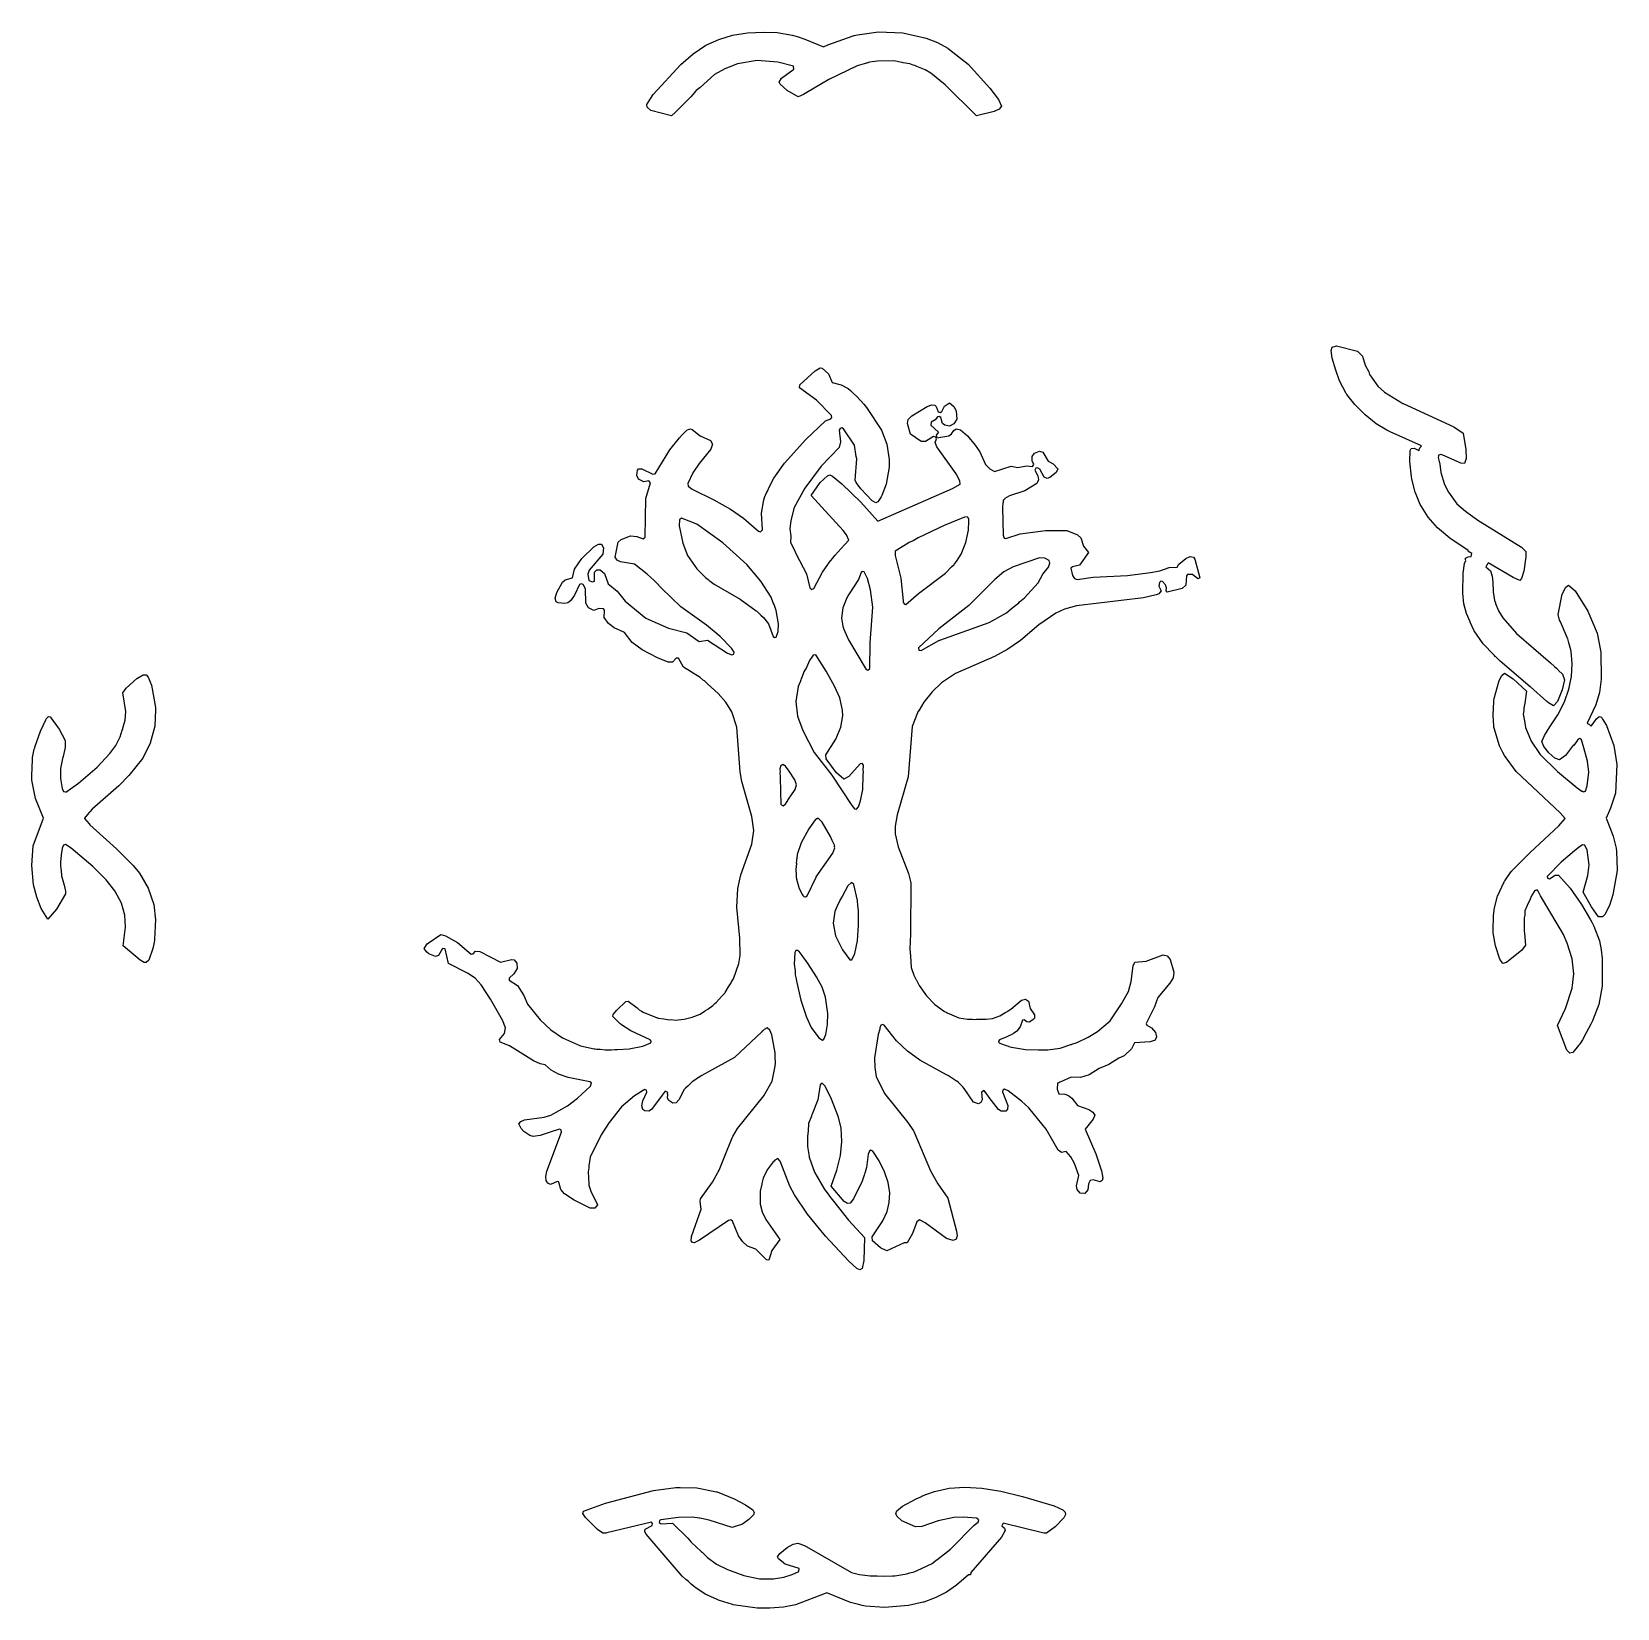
# Model space of a CAD drawing. Header units: millimetres. Extents: x 0 to 300, y 0 to 298.
import ezdxf

# ---------------------------------------------------------------- set-up
doc = ezdxf.new("R2010")
doc.units = ezdxf.units.MM
doc.layers.add('CUT', color=7, linetype='CONTINUOUS')

msp = doc.modelspace()

# ---------------------------------------------------------------- linework, layer by layer
at = {"layer": 'CUT'}
for points in [[(149.7779, 295.2616), (150.5842, 295.5966), (155.3674, 297.3242), (155.422, 297.3371), (155.4538, 297.3447), (155.5812, 297.375), (156.1945, 297.5208), (160.1732, 298.0969), (164.7806, 297.912), (169.1886, 296.8854), (171.3013, 296.0306), (173.2749, 294.9669), (173.2749, 294.9669), (173.275, 294.9669), (173.2764, 294.9661), (173.321, 294.9399), (177.0937, 291.9816), (177.0985, 291.9767), (177.1021, 291.9731), (177.1038, 291.9714), (177.1103, 291.9648), (181.2024, 287.4495), (182.8209, 285.3083), (183.4206, 284.0268), (182.9745, 283.4629), (181.9885, 283.0417), (178.6518, 282.1984), (172.7839, 288.0429), (170.086, 290.2682), (168.9703, 290.9011), (167.3813, 291.5239), (167.0118, 291.7124), (166.7104, 291.7869), (166.1127, 292.0212), (164.8504, 292.2466), (164.671, 292.2909), (164.5877, 292.2935), (163.062, 292.5658), (159.9966, 292.533), (158.4729, 292.3221), (157.9495, 292.1764), (157.8676, 292.1694), (157.4798, 292.0458), (156.1588, 291.6783), (150.8317, 289.0912), (146.6496, 286.6093), (146.0385, 286.2662), (144.9827, 285.8063), (142.9503, 286.9683), (141.5832, 288.1829), (141.3946, 288.5516), (141.8391, 289.3011), (144.1689, 291.0031), (144.1188, 291.5645), (141.1486, 292.3261), (137.2602, 292.6551), (133.5313, 292.0238), (131.153, 291.0839), (129.25, 289.9864), (126.5272, 287.5599), (125.7785, 286.9686), (124.7513, 285.8118), (121.8484, 282.8903), (121.0921, 282.2365), (117.2155, 283.2278), (116.5025, 283.834), (116.4614, 284.3672), (117.6326, 286.2575), (122.8501, 291.9257), (125.2188, 293.9345), (127.5956, 295.5224), (130.034, 296.6544), (132.6475, 297.4635), (135.4523, 297.8877), (138.4535, 298.0078), (141.0707, 297.9147), (143.8837, 297.4332), (144.8203, 297.1974), (146.2609, 296.6767)], [(261.5158, 211.0317), (261.5147, 211.0352), (261.5097, 211.0517), (261.4956, 211.098), (260.8392, 213.6751), (260.7903, 214.0363), (260.46, 216.9454), (260.5171, 218.9929), (260.572, 219.1207), (260.7559, 219.3845), (261.2841, 219.4628), (262.2041, 219.0077), (262.2047, 219.0108), (262.2514, 219.1807), (262.3144, 219.3452), (262.3933, 219.5028), (262.4872, 219.6519), (262.5952, 219.7911), (262.6379, 219.8362), (262.6853, 219.9193), (256.7819, 222.51), (256.1599, 222.8527), (254.0938, 224.0709), (252.0153, 225.7187), (250.0833, 227.68), (248.5545, 229.6028), (248.4986, 229.6975), (248.4878, 229.7159), (248.4636, 229.7568), (248.4541, 229.7731), (247.2185, 232.1524), (246.494, 234.1616), (245.8383, 236.4527), (245.6558, 237.9122), (245.8293, 238.4959), (246.6111, 238.7479), (250.5733, 237.7538), (251.5212, 236.8039), (252.0265, 235.1005), (252.706, 233.8518), (252.8903, 233.3476), (253.2338, 232.882), (253.3337, 232.6984), (254.4393, 231.1786), (255.7042, 230.0057), (257.3509, 228.9935), (258.9575, 227.9787), (259.1226, 227.9045), (259.1962, 227.8592), (268.7786, 223.4905), (270.5414, 222.3101), (271.0519, 219.2208), (271.0812, 217.5094), (270.777, 216.5336), (270.1219, 216.6296), (267.6884, 217.6825), (266.6833, 218.144), (266.6769, 218.1201), (266.3141, 218.2771), (265.8586, 218.1107), (265.8972, 217.9117), (265.8045, 217.6756), (266.0157, 216.9139), (266.0333, 216.8504), (266.0675, 216.7271), (266.1462, 216.4432), (266.1473, 216.4394), (266.3415, 214.8712), (267.0477, 212.6067), (267.7449, 211.1255), (269.3491, 208.9658), (270.9577, 207.5334), (273.3309, 205.8498), (281.5427, 200.747), (282.3439, 199.9139), (282.4016, 198.9177), (281.9774, 196.2142), (281.5764, 194.8191), (281.2618, 194.4635), (279.9913, 195.003), (275.2923, 197.8247), (275.2492, 197.7321), (275.1609, 197.5823), (275.0716, 197.4596), (275.0528, 197.4173), (274.9645, 197.2624), (274.8613, 197.117), (274.7968, 197.0429), (275.7208, 196.2807), (276.0021, 195.2647), (276.1452, 194.1395), (276.2124, 192.3084), (276.4809, 190.6868), (276.6375, 190.2662), (276.6602, 190.0881), (277.1897, 188.7343), (278.0029, 187.3827), (280.6236, 184.4394), (287.0247, 178.9114), (287.7868, 178.2051), (288.1458, 177.8725), (288.4819, 177.5609), (288.5671, 177.4819), (289.2958, 176.7428), (289.6463, 175.6892), (289.2404, 173.8), (288.3279, 171.5801), (287.5743, 170.8202), (286.6667, 171.325), (286.334, 171.6124), (283.2225, 174.3501), (283.1632, 174.3506), (277.5139, 179.2294), (276.6784, 180.0531), (276.5966, 180.1339), (276.4576, 180.2709), (276.3349, 180.3919), (274.3323, 182.4805), (272.6273, 184.959), (272.6223, 184.9696), (272.5617, 185.098), (271.8509, 186.6049), (271.8428, 186.6222), (271.1781, 188.195), (270.6847, 190.0699), (270.4745, 192.0729), (270.5122, 195.8583), (270.7719, 197.6941), (271.0239, 198.2339), (270.9991, 198.3556), (270.9809, 198.527), (270.9802, 198.5984), (270.9997, 198.6569), (271.4679, 198.9571), (272.0639, 199.0182), (272.1641, 199.5442), (271.4479, 200.0118), (271.4937, 200.0838), (271.5011, 200.0932), (268.0045, 202.4302), (265.7136, 204.4134), (263.9314, 206.4387), (262.6709, 208.4101), (262.4458, 208.8353), (261.516, 211.0309)], [(88.7942, 122.408), (90.8812, 122.8929), (91.4291, 122.806), (91.8892, 122.1614), (91.9469, 121.17), (91.3307, 120.1557), (90.4874, 119.3307), (90.4467, 118.9597), (92.0256, 117.9604), (93.2515, 116.0647), (93.9294, 114.4462), (96.3358, 111.4782), (98.3174, 109.5887), (100.5534, 108.0711), (103.9272, 106.5613), (106.5097, 106.0207), (106.6891, 106.011), (107.0147, 105.9342), (107.6384, 105.9433), (108.5591, 105.8424), (109.5413, 105.8564), (109.8041, 105.8421), (110.3895, 105.8685), (110.794, 105.8742), (110.9333, 105.8929), (113.1043, 105.9906), (115.7093, 106.4904), (117.1782, 107.1405), (117.2531, 107.4348), (117.0687, 107.7197), (113.4137, 109.4305), (111.8768, 110.4324), (111.6073, 110.6222), (111.5908, 110.6337), (111.4271, 110.749), (111.4074, 110.7628), (110.3862, 111.7243), (110.152, 111.9747), (110.1365, 111.9913), (110.1243, 112.0044), (110.0404, 112.0941), (110.1149, 112.4905), (110.7647, 113.3013), (112.4818, 114.9705), (112.9405, 115.0054), (114.6348, 113.7527), (115.0229, 113.4001), (115.4663, 113.138), (115.7572, 112.9229), (117.1428, 112.3863), (118.2731, 111.9347), (118.3359, 111.9242), (118.6047, 111.8201), (119.6798, 111.6982), (120.7446, 111.5192), (121.129, 111.534), (121.7987, 111.4581), (123.4826, 111.6401), (125.031, 111.992), (126.5086, 112.583), (127.3388, 113.1389), (127.5464, 113.2385), (127.9307, 113.5353), (128.9222, 114.1993), (129.2867, 114.5826), (129.5055, 114.7515), (130.6762, 116.0436), (131.0978, 116.4869), (131.1415, 116.5571), (131.2292, 116.6539), (131.8857, 117.7328), (132.3492, 118.4485), (132.4506, 118.6611), (132.4507, 118.6613), (132.789, 119.205), (133.8434, 122.1039), (134.057, 123.6177), (134.0252, 126.9072), (133.4524, 132.7926), (133.6042, 136.3154), (134.2196, 138.8427), (136.2582, 144.6854), (136.6199, 147.2251), (136.2909, 149.9091), (134.3898, 156.522), (134.0865, 158.3196), (133.4277, 166.7588), (132.4888, 169.6538), (131.342, 171.4662), (129.9415, 173.1325), (127.8823, 174.9409), (127.3053, 175.4934), (127.1484, 175.5855), (126.5158, 176.1411), (123.3586, 178.1168), (122.4107, 179.7592), (121.9749, 179.7764), (121.2968, 179.0442), (120.4684, 179.0447), (118.4617, 179.8353), (115.5504, 181.3507), (113.655, 182.7181), (112.2087, 184.6615), (110.28, 185.4971), (109.2044, 186.3539), (108.4026, 187.4437), (108.423, 188.8436), (108.2781, 189.1151), (107.3917, 189.1506), (106.4286, 188.7846), (105.4036, 189.2809), (104.9056, 190.1734), (104.8425, 192.8623), (104.3983, 193.7207), (104.0381, 193.8255), (103.7591, 193.6786), (102.8223, 191.6652), (102.0246, 190.5892), (101.5606, 190.2582), (100.9949, 190.112), (99.7007, 190.2143), (99.3154, 190.4546), (99.1324, 191.1138), (99.4794, 192.1931), (100.5496, 194.1618), (101.0214, 194.6063), (102.4268, 194.9665), (102.7994, 196.5996), (104.1991, 198.6259), (106.4228, 200.7882), (107.3044, 201.3081), (107.9093, 201.3157), (108.2876, 200.6545), (108.1591, 199.4177), (105.5436, 196.4333), (105.2987, 195.6404), (105.4762, 194.4829), (106.2069, 194.2015), (106.5659, 194.3153), (106.575, 196.0295), (107.0143, 196.5013), (107.6545, 196.4983), (108.4473, 195.765), (109.1234, 193.8381), (110.8453, 192.4482), (112.3253, 190.5517), (116.2529, 187.3677), (120.537, 185.4854), (124.0222, 184.5553), (126.2945, 182.9345), (127.888, 183.1652), (131.6629, 180.7531), (132.4846, 180.4095), (132.8703, 180.5446), (132.9382, 180.9477), (132.4531, 181.6962), (130.2721, 183.9109), (127.6915, 186.0431), (122.8639, 189.5074), (119.2397, 193.011), (118.2248, 194.0838), (117.9974, 194.2713), (117.7671, 194.5131), (117.1769, 195.0051), (116.4972, 195.6623), (114.1078, 197.5387), (111.4755, 197.9528), (110.8592, 198.3139), (110.485, 198.8605), (111.0639, 201.711), (111.6082, 202.2234), (113.3754, 202.8911), (114.5539, 202.7931), (115.7449, 202.3285), (116.1609, 202.6231), (116.2457, 209.918), (117.133, 212.9105), (116.8382, 213.2536), (115.885, 213.0933), (114.8989, 213.6231), (114.5559, 214.3144), (114.6697, 215.2684), (114.9031, 215.523), (115.5069, 215.5651), (117.5691, 214.5496), (117.9878, 214.6124), (120.7632, 219.113), (122.5838, 221.4178), (123.1407, 221.9901), (124.0112, 222.8454), (124.5877, 223.1283), (124.9986, 222.9924), (126.5321, 221.7476), (128.454, 220.8997), (128.8134, 220.1862), (128.5095, 219.2843), (126.3073, 216.5664), (125.1228, 214.7739), (124.1809, 212.791), (124.2438, 212.2892), (124.9889, 211.6816), (129.1111, 209.6931), (132.2213, 207.9246), (134.6825, 206.222), (137.5328, 203.7777), (137.9197, 203.6607), (138.2708, 204.0308), (138.0709, 207.1602), (138.5273, 209.718), (138.8125, 210.5344), (138.8171, 210.544), (138.9839, 210.897), (139.1327, 211.212), (139.6499, 212.3064), (140.4449, 213.8133), (142.424, 216.6302), (146.4592, 221.1138), (150.1555, 224.5989), (151.1839, 224.9864), (151.3727, 225.2342), (151.2798, 225.6063), (148.4838, 228.4853), (145.2651, 230.8598), (145.3433, 231.4086), (148.2262, 234.0798), (149.1617, 234.6004), (149.5569, 234.5443), (150.7506, 233.4672), (151.4001, 231.8787), (153.1093, 231.4275), (154.4221, 230.7051), (154.8912, 230.3112), (155.1203, 230.1019), (155.4519, 229.799), (156.0753, 229.2295), (157.4313, 227.7295), (157.9193, 227.1156), (160.7187, 222.8626), (161.7341, 220.1974), (162.1966, 217.3249), (162.2, 215.8769), (161.6158, 212.6595), (160.7816, 210.505), (160.6696, 210.2292), (160.0608, 209.3215), (159.6936, 209.1327), (158.9876, 209.5303), (156.8692, 211.7703), (155.9697, 212.9525), (155.8024, 213.4313), (156.0915, 217.4297), (155.991, 217.847), (155.6366, 220.0008), (153.5392, 223.071), (153.2549, 223.2627), (152.927, 223.1763), (152.782, 222.8698), (152.9919, 220.6716), (152.7447, 219.5779), (149.3727, 216.0188), (146.2925, 211.8919), (144.2594, 208.221), (143.6, 205.7924), (143.4264, 204.1859), (143.6496, 202.8058), (143.5874, 201.6613), (144.3469, 200.1564), (144.6181, 199.4315), (146.5784, 195.7209), (147.2313, 193.0427), (147.5078, 192.7738), (147.96, 192.9542), (149.5994, 196.0184), (150.5863, 197.4977), (150.6872, 197.6322), (152.0265, 199.2205), (153.7012, 201.1202), (153.8259, 201.2538), (153.8398, 201.2775), (154.563, 202.0978), (154.1174, 203.1062), (153.4987, 203.9086), (147.4389, 210.4892), (149.159, 212.9426), (150.5316, 214.2264), (151.0143, 214.3908), (151.5068, 214.162), (153.2786, 212.711), (156.8229, 209.2281), (160.0474, 205.6582), (174.1373, 211.8015), (175.5971, 212.6212), (175.5553, 213.2598), (174.8349, 214.6132), (171.1734, 219.7028), (170.8544, 220.4969), (171.1028, 221.2228), (171.0132, 221.5506), (170.5892, 221.6749), (169.0617, 220.735), (168.2226, 220.6858), (166.2393, 222.0868), (165.6625, 224.0875), (165.8048, 224.8361), (166.4454, 225.5507), (169.386, 227.3402), (170.2385, 227.6132), (170.8146, 227.5393), (171.087, 227.3032), (171.4422, 226.341), (171.8235, 226.1881), (172.1065, 226.3793), (172.6119, 227.4033), (173.609, 228.0328), (174.41, 227.288), (174.8618, 226.5125), (174.9581, 224.9167), (174.4105, 224.0338), (173.5664, 223.6204), (172.6927, 223.7803), (172.2434, 224.1373), (171.9396, 225.2097), (171.6463, 225.45), (171.3445, 225.3895), (170.8454, 224.786), (170.1205, 224.3495), (170.0796, 223.7765), (171.48, 222.5002), (171.0361, 221.88), (171.2095, 221.4263), (173.4447, 221.8083), (173.9786, 222.1298), (174.3656, 222.7884), (174.849, 223.0988), (175.6724, 222.9072), (176.9623, 221.7803), (178.4495, 220.0043), (179.3273, 218.766), (180.3876, 216.3636), (181.1638, 215.5606), (182.0949, 215.0181), (185.2126, 216.0782), (186.4555, 215.7806), (188.1091, 216.0824), (189.2446, 215.9557), (189.4848, 216.3371), (189.2081, 217.047), (189.2035, 217.8729), (189.62, 218.4797), (190.5872, 218.8889), (191.1829, 218.6684), (192.1962, 217.0212), (193.1336, 216.5005), (194.0021, 215.5196), (193.7224, 214.8504), (192.5476, 213.9163), (191.9854, 213.7182), (191.4757, 213.9965), (190.6486, 215.4855), (190.2132, 215.7364), (189.9047, 215.6912), (189.7165, 215.28), (190.2236, 214.2363), (190.362, 213.4506), (190.0828, 212.7492), (187.8306, 211.4168), (184.905, 210.4259), (184.0428, 209.9214), (183.9281, 209.6675), (183.7263, 209.5799), (183.7212, 209.2092), (183.671, 209.0981), (183.5719, 208.2261), (183.6908, 203.0152), (183.9163, 202.4469), (184.2171, 202.397), (186.9476, 203.2815), (191.7139, 203.9174), (195.7095, 203.8834), (197.7343, 203.1071), (198.3391, 202.5328), (198.8967, 200.9644), (199.8117, 199.7164), (198.1026, 197.3458), (196.7864, 197.0092), (196.4938, 196.7669), (196.7847, 195.4107), (197.2026, 194.8086), (197.6577, 194.6223), (200.6943, 195.1021), (207.1695, 195.3752), (211.5376, 195.9441), (213.29, 196.3086), (215.057, 196.9432), (216.5372, 196.9549), (216.8565, 197.5677), (218.1721, 198.5846), (218.98, 198.959), (219.624, 198.8483), (219.9014, 198.498), (220.8346, 194.9836), (220.4259, 194.7693), (219.4531, 195.5612), (218.5285, 195.6134), (218.337, 195.33), (218.185, 193.5811), (217.4828, 192.9341), (214.655, 192.2655), (214.4767, 192.4922), (214.5612, 193.0839), (214.3464, 193.6389), (213.8123, 194.272), (213.4813, 194.3468), (213.1946, 194.1063), (213.0679, 193.4101), (213.562, 192.5141), (213.0625, 191.9632), (212.5668, 191.7479), (210.1838, 191.1999), (197.5616, 189.6645), (195.3088, 189.0736), (193.6232, 188.2916), (190.4718, 186.0598), (187.0051, 183.1435), (184.6069, 181.5054), (182.0555, 180.1091), (174.7136, 176.8744), (172.0957, 175.1385), (170.3168, 173.421), (168.7335, 171.4761), (167.83, 169.9599), (167.6228, 169.6643), (167.5652, 169.5155), (167.5446, 169.4809), (166.5408, 166.9043), (165.7909, 157.4008), (163.7311, 150.1776), (163.349, 148.0673), (163.3182, 146.6366), (163.8757, 144.165), (165.8114, 139.14), (166.2718, 137.3598), (166.1867, 127.6536), (166.0646, 124.9263), (166.1888, 123.4833), (166.3395, 121.3952), (166.8238, 119.9462), (167.2884, 119.0584), (167.2985, 119.0299), (167.3406, 118.9585), (167.8535, 117.9783), (169.2264, 116.0132), (170.8078, 114.4027), (172.6422, 113.0795), (172.9457, 112.9418), (173.1161, 112.8028), (174.9249, 112.0439), (175.3176, 111.8657), (176.9637, 111.6375), (177.9514, 111.6381), (178.3071, 111.5852), (178.6776, 111.6133), (178.7535, 111.6082), (179.1585, 111.6387), (180.5268, 111.6395), (181.6832, 111.762), (183.0692, 112.2602), (184.2401, 112.9529), (184.505, 113.0738), (184.668, 113.206), (185.1516, 113.4921), (187.1999, 115.1991), (187.9471, 115.4008), (188.4653, 114.9962), (188.7828, 113.6081), (189.6483, 112.4192), (189.6102, 111.8142), (189.399, 111.5764), (188.6902, 111.0556), (188.1664, 111.1436), (187.6834, 111.4894), (187.348, 111.4467), (186.9017, 110.1528), (186.2795, 109.3309), (185.667, 108.8987), (185.1923, 108.6635), (184.803, 108.4705), (184.504, 108.3224), (184.3931, 108.2674), (183.0166, 107.7119), (182.8362, 107.4229), (182.9171, 107.129), (184.2799, 106.6605), (184.6973, 106.502), (184.7897, 106.4853), (185.2602, 106.3235), (187.9478, 105.9005), (190.3625, 105.8487), (191.0875, 105.8121), (191.2958, 105.8287), (192.1125, 105.8111), (194.4565, 106.1347), (196.4974, 106.8129), (196.5832, 106.8338), (196.6614, 106.8674), (197.6819, 107.2066), (199.7469, 108.222), (201.4947, 109.3157), (203.8851, 111.3102), (206.0491, 114.4877), (207.3738, 116.8706), (207.8688, 118.7561), (208.2626, 121.6845), (208.5525, 122.3706), (210.7323, 122.5945), (213.9116, 123.7406), (214.6632, 123.5811), (215.2278, 122.8959), (215.8969, 120.5229), (215.7981, 119.4391), (215.1862, 118.4054), (212.9258, 115.6877), (212.2953, 113.9707), (210.7227, 110.7993), (210.8245, 110.4601), (211.7125, 109.9612), (212.4364, 109.1041), (212.671, 108.2777), (212.3851, 107.6664), (211.4391, 107.3411), (208.5265, 107.1366), (207.9343, 106.0205), (206.5593, 104.6763), (205.551, 104.2674), (203.6856, 103.0675), (201.8131, 102.3238), (199.9471, 101.092), (198.3159, 100.6147), (196.549, 100.6462), (194.5856, 99.7844), (194.3869, 99.7506), (194.2174, 99.6229), (193.967, 99.5129), (193.9003, 98.3971), (194.1944, 97.5391), (195.3805, 97.4758), (196.0268, 97.2225), (196.6906, 96.6687), (197.738, 95.2827), (199.8589, 94.5813), (200.6205, 94.0693), (200.9838, 93.5074), (200.6832, 92.7394), (199.2162, 90.8672), (201.2203, 86.1921), (202.2479, 82.9885), (202.4954, 81.5882), (202.4057, 81.1515), (202.0214, 80.872), (200.6998, 81.283), (200.1254, 81.153), (199.8195, 80.5385), (199.6683, 79.3861), (199.1278, 78.692), (198.2192, 78.7691), (197.6498, 79.4205), (197.5733, 80.1355), (198.02, 82.0942), (197.2024, 84.3288), (196.4644, 85.6021), (195.5721, 86.6244), (194.7037, 86.4551), (194.0638, 86.8846), (191.8268, 90.8204), (188.5447, 94.8772), (187.1736, 96.16), (184.6411, 98.0679), (183.9511, 98.3922), (183.6489, 98.2219), (183.5828, 97.9185), (184.5681, 95.2895), (184.4965, 94.6006), (184.2042, 94.2623), (183.3227, 94.2123), (182.8043, 94.5509), (181.0599, 96.8502), (180.3798, 97.8326), (180.3179, 97.8283), (180.0993, 98.1164), (179.6055, 97.8339), (179.7364, 96.3954), (179.4988, 95.8793), (179.0242, 95.5995), (178.13, 95.9217), (176.3783, 98.5253), (176.0202, 98.8862), (176.0183, 98.8893), (176.0049, 98.9017), (175.209, 99.7041), (174.9374, 99.8855), (174.8819, 99.9367), (173.9428, 100.5502), (173.3932, 100.9175), (173.3154, 100.9601), (173.2439, 101.0068), (173.0044, 101.1304), (168.0062, 103.8666), (165.6315, 105.6), (163.586, 107.5206), (161.2504, 110.5003), (160.902, 110.6382), (160.5745, 110.3936), (160.4965, 110.1112), (160.4458, 110.0428), (160.3984, 109.7559), (160.115, 108.7296), (159.4262, 104.3433), (159.454, 102.5072), (159.762, 100.818), (161.3064, 97.5711), (165.714, 92.1172), (166.7894, 90.5201), (166.8487, 90.4016), (166.8625, 90.3739), (166.8797, 90.3396), (166.9189, 90.2612), (169.998, 82.9568), (171.3923, 80.4929), (173.2571, 77.8252), (174.899, 71.6094), (174.9986, 70.6981), (174.8284, 70.0492), (174.266, 69.7915), (173.0325, 70.2176), (168.9807, 73.1507), (167.8845, 73.7227), (167.4414, 73.34), (166.6104, 71.1683), (165.6041, 69.3862), (165.0213, 69.3487), (161.7705, 67.8578), (160.5225, 68.416), (159.0509, 69.7342), (158.9872, 70.5339), (161.0097, 73.5564), (161.8181, 75.2811), (162.2196, 77.0089), (162.3076, 78.7937), (161.9752, 80.7885), (161.3289, 82.7824), (160.2962, 84.8503), (159.0976, 86.6993), (158.7486, 86.8489), (158.4514, 86.6747), (158.2452, 86.1518), (157.9187, 83.5945), (157.5654, 82.4934), (157.5342, 82.396), (157.4545, 82.1476), (157.0908, 81.0135), (155.4805, 77.6757), (154.8164, 76.8427), (154.3374, 76.7956), (153.7198, 77.1796), (151.2717, 80.0849), (152.3023, 83.1243), (152.9882, 85.8768), (153.2533, 88.4964), (153.1373, 91.0213), (152.6279, 93.1311), (151.164, 96.8349), (150.075, 99.0417), (149.5372, 99.5286), (149.1661, 99.2366), (148.7498, 96.3938), (147.6637, 93.6749), (147.5488, 93.4178), (147.5223, 93.3207), (146.9477, 91.8824), (146.8802, 90.4718), (146.7453, 89.4921), (146.7589, 88.64), (146.7472, 88.5448), (146.7637, 88.3434), (146.7756, 87.594), (147.0402, 86.0311), (147.0776, 85.5744), (148.0731, 82.7066), (149.901, 79.5845), (150.8205, 78.4064), (150.9519, 78.2036), (151.7079, 77.2693), (154.5088, 73.6807), (157.528, 70.3738), (157.4004, 66.0177), (157.0843, 64.5321), (156.6406, 64.2958), (156.0994, 64.5253), (154.5841, 65.9), (150.1643, 70.6533), (146.7533, 74.8189), (144.2972, 78.4256), (143.4127, 80.0701), (141.6116, 84.7904), (141.1847, 85.3016), (140.9886, 85.1651), (140.9786, 85.1706), (140.6217, 84.98), (140.5087, 84.8308), (140.2768, 84.6693), (139.1872, 83.1871), (138.4228, 81.6212), (138.1618, 80.565), (138.1344, 80.4813), (138.1307, 80.4395), (137.8078, 79.1328), (137.8662, 76.673), (138.2286, 75.219), (138.9064, 73.8144), (141.5202, 70.0024), (140.0676, 67.9507), (139.5037, 66.1163), (139.056, 66.1861), (137.0111, 68.1696), (135.4454, 68.7545), (134.5516, 69.5413), (133.745, 70.6973), (132.5972, 73.4973), (132.3049, 73.7315), (131.8447, 73.5907), (126.3605, 69.8541), (125.3971, 69.3756), (125.0507, 69.455), (124.8238, 69.7825), (124.8598, 70.5861), (126.7309, 75.7253), (126.5096, 77.174), (126.597, 77.7177), (128.8276, 80.8232), (129.8789, 82.6832), (129.9216, 82.7874), (130.1118, 83.1172), (131.2051, 85.9242), (132.556, 89.2255), (132.6645, 89.4366), (133.5705, 91.0005), (138.5564, 97.1388), (140.0829, 99.8945), (140.6953, 102.7546), (140.6925, 102.9916), (140.7222, 103.1309), (140.6953, 104.6637), (140.6713, 104.8057), (140.666, 105.2592), (140.0192, 108.675), (139.6704, 109.5452), (139.149, 110.0056), (138.5715, 109.6499), (138.272, 109.3654), (138.2392, 109.3422), (138.1678, 109.2672), (138.1552, 109.2581), (138.1336, 109.2338), (133.0009, 104.3567), (126.8466, 101.0078), (126.1331, 100.5178), (126.0408, 100.47), (125.76, 100.2616), (125.1192, 99.8215), (124.9676, 99.7266), (124.9285, 99.6905), (124.8281, 99.6216), (124.217, 99.0338), (123.7644, 98.6161), (123.7343, 98.5696), (123.4696, 98.315), (123.143, 97.6556), (123.1025, 97.5929), (123.094, 97.5566), (122.513, 96.3833), (121.9908, 95.8322), (121.3256, 95.7275), (120.5737, 96.2276), (120.3424, 96.7152), (120.3801, 97.3811), (120.3589, 97.4383), (120.3923, 97.751), (119.9122, 97.9941), (119.7241, 97.7451), (119.6908, 97.7441), (119.3386, 97.2347), (117.3017, 94.5382), (116.7973, 94.2123), (116.0505, 94.2861), (115.7017, 94.5606), (115.4924, 95.2806), (115.6939, 96.2113), (116.4658, 97.8516), (116.3664, 98.1858), (116.0431, 98.3165), (115.7783, 98.156), (115.7049, 98.1647), (115.2699, 97.8479), (114.1079, 97.1437), (111.6829, 95.0452), (109.3085, 92.0735), (107.8087, 89.7952), (105.767, 85.5598), (105.4789, 83.9249), (105.4828, 83.5176), (105.3568, 82.8145), (105.4782, 80.5181), (105.5124, 80.4415), (105.5137, 80.2995), (105.8442, 79.1445), (107.1396, 76.5828), (106.6547, 75.9085), (105.7758, 75.9371), (102.7453, 77.4224), (100.8779, 78.6463), (100.2409, 79.4473), (99.9021, 80.6047), (99.8326, 80.8814), (99.8214, 80.8805), (99.8111, 80.9155), (99.4996, 80.9608), (98.2339, 80.4172), (97.7651, 80.6694), (97.4231, 81.1628), (97.3513, 81.8916), (97.5769, 82.9175), (100.3498, 90.2564), (100.3411, 90.3135), (100.3606, 90.3423), (100.3049, 90.5483), (100.2877, 90.6602), (100.2733, 90.6655), (100.2602, 90.7139), (99.9331, 90.8362), (98.1788, 90.2516), (96.3035, 89.6545), (94.9766, 89.4424), (94.3349, 89.6588), (93.2385, 90.4207), (92.6952, 90.9749), (92.3084, 91.8205), (92.6567, 92.2676), (93.3711, 92.5815), (97.051, 93.0966), (98.3263, 93.4655), (101.45, 95.2543), (103.3404, 96.6728), (105.8115, 98.9613), (105.9822, 99.566), (105.7147, 99.7694), (101.5952, 100.5841), (99.7598, 101.2377), (98.4159, 102.0015), (97.2234, 102.9739), (96.3175, 103.1576), (95.0642, 103.7668), (90.522, 106.551), (88.7586, 107.2757), (88.6446, 107.7653), (89.556, 108.9258), (89.791, 109.9635), (89.2034, 111.4223), (86.9563, 115.4009), (85.1425, 118.0761), (84.0617, 119.3335), (82.6204, 120.3283), (78.9971, 122.1081), (78.4001, 124.8808), (77.8438, 124.9406), (77.1189, 123.6638), (76.537, 123.4606), (75.3154, 123.9656), (75.2839, 123.9834), (74.8537, 124.3052), (74.4087, 124.9855), (74.9587, 125.8509), (77.5318, 127.6028), (78.4402, 127.3388), (80.7068, 126.0697), (83.3072, 123.8921), (83.6396, 123.9413), (84.1308, 124.4269), (84.9096, 124.3696)], [(129.1573, 193.7478), (134.0925, 190.9299), (137.109, 188.7259), (137.1866, 188.6549), (137.3374, 188.5167), (137.9838, 187.9242), (138.4723, 187.4765), (139.3845, 186.2924), (140.2755, 183.8634), (140.5655, 183.6809), (140.861, 183.7628), (141.2112, 184.8084), (141.2997, 186.288), (140.8889, 188.78), (140.5793, 189.5761), (140.5082, 189.8942), (140.3244, 190.2316), (139.8966, 191.3315), (137.9537, 194.3457), (135.3136, 197.4637), (130.7704, 201.5889), (125.9105, 205.0729), (122.9589, 206.2357), (122.6761, 206.004), (122.6246, 205.984), (122.6228, 205.9603), (122.589, 205.9326), (122.5351, 204.7937), (123.2161, 201.4839), (124.1486, 199.1991), (125.8844, 196.6699), (126.2202, 196.3336), (126.2239, 196.3281), (126.2516, 196.3021), (127.4981, 195.0535), (128.0113, 194.6496), (128.2244, 194.4495), (128.3824, 194.3576)], [(174.5043, 197.6085), (174.9219, 198.05), (175.8043, 199.438), (176.6613, 201.6332), (177.1661, 203.9578), (177.1748, 204.7306), (177.2211, 204.9467), (177.1987, 206.0722), (177.19, 206.0796), (177.192, 206.2586), (176.8927, 206.5016), (176.3855, 206.4203), (172.5696, 204.8583), (167.659, 202.5081), (166.7216, 201.9623), (165.9828, 201.6099), (163.6317, 200.1631), (163.3119, 199.9769), (163.3116, 199.9661), (163.2936, 199.955), (163.3011, 199.5628), (163.2911, 199.1818), (164.3729, 194.9042), (164.8348, 190.601), (164.8584, 190.3272), (164.8647, 190.3233), (164.8707, 190.267), (165.0565, 189.9864), (165.3534, 189.9355), (167.7434, 191.9832), (172.816, 195.8235), (173.9823, 197.0566), (174.4433, 197.5035)], [(191.5505, 198.6584), (190.5487, 198.7635), (185.6021, 197.0182), (183.8497, 196.081), (182.1396, 194.6629), (177.2109, 189.7359), (171.5341, 185.3271), (167.723, 181.7594), (167.7906, 181.32), (168.2218, 181.2118), (171.5697, 183.1271), (171.5993, 183.1425), (171.6369, 183.1619), (171.6795, 183.184), (171.7352, 183.2128), (181.0867, 186.5386), (184.3631, 188.3525), (185.3131, 189.1574), (186.6606, 190.2567), (186.8185, 190.4331), (187.7276, 191.2034), (190.3122, 194.0211), (191.1983, 195.6299), (192.2383, 196.9862), (192.5116, 197.7285), (192.418, 198.2088)], [(158.1585, 177.4956), (158.5498, 177.8697), (158.6279, 182.6958), (159.0801, 189.4278), (158.689, 192.6841), (158.0712, 194.8605), (157.4834, 196.0862), (157.1549, 196.1601), (156.9054, 195.9911), (156.3972, 194.6439), (154.6686, 191.9194), (154.4038, 191.5613), (154.3355, 191.3943), (154.2016, 191.1834), (153.4628, 189.3126), (153.1761, 187.3484), (153.4175, 185.8302), (153.5723, 185.4728), (153.5787, 185.4166), (153.8436, 184.8463), (154.5306, 183.2596), (157.8194, 177.6674)], [(279.7591, 139.6389), (283.182, 143.1213), (288.6195, 148.106), (289.77, 149.4876), (288.8457, 150.6096), (280.5605, 158.4124), (278.3737, 161.3797), (278.3735, 161.38), (278.3699, 161.3864), (278.3656, 161.3939), (278.0178, 162.0058), (277.3899, 163.2185), (276.3685, 166.5743), (276.3436, 166.7665), (276.3405, 166.7907), (276.3369, 166.8185), (276.3199, 166.9496), (276.2103, 169.03), (276.3189, 171.6132), (276.3203, 171.6273), (276.3429, 171.7963), (276.4076, 172.1993), (277.3119, 175.571), (277.8159, 176.5407), (278.367, 176.9556), (279.9906, 175.892), (282.4771, 173.5587), (282.1766, 171.3236), (281.982, 170.3477), (281.9882, 169.9218), (281.8919, 169.2056), (282.0962, 167.9378), (282.0963, 167.9341), (282.0975, 167.9298), (282.2984, 166.6837), (283.3564, 164.0875), (285.0826, 161.6246), (288.3649, 158.4038), (291.667, 155.6314), (292.0517, 155.2918), (292.9155, 154.6611), (293.0561, 154.6503), (293.1679, 154.579), (293.384, 154.6252), (293.421, 154.6223), (293.4263, 154.6342), (293.6124, 154.6739), (293.9634, 155.6582), (294.2826, 158.2315), (293.9863, 160.3453), (293.2978, 162.8413), (293.2957, 162.8406), (293.2921, 162.8398), (292.8853, 164.3914), (292.5628, 164.5905), (292.2436, 164.4631), (291.4325, 163.3111), (291.3398, 163.3962), (289.872, 161.4266), (288.7561, 160.5911), (287.8438, 160.8898), (286.7153, 161.9172), (285.7834, 163.0943), (285.3819, 164.045), (285.8732, 165.1757), (286.8786, 166.8019), (288.4153, 169.1064), (289.643, 171.5263), (290.5101, 173.9096), (291.0198, 176.3188), (291.1442, 178.7313), (290.906, 181.0824), (290.861, 181.2511), (290.8461, 181.3813), (290.4712, 182.7111), (290.2707, 183.462), (290.2392, 183.5338), (290.1914, 183.7031), (288.887, 186.6385), (288.7479, 186.9804), (288.4899, 188.0327), (289.2043, 191.9005), (289.9008, 193.2173), (290.4287, 193.5605), (291.6965, 192.4968), (294.0963, 188.6643), (295.8277, 184.5281), (296.5268, 180.9434), (296.6199, 175.8418), (296.3081, 173.3286), (295.6017, 170.9741), (293.9412, 167.4956), (294.0131, 167.4663), (294.1692, 167.384), (294.3164, 167.2867), (294.4534, 167.1756), (294.5789, 167.0515), (294.6845, 166.9363), (295.6857, 168.3636), (296.2218, 168.8013), (296.6463, 168.6256), (296.844, 168.2998), (297.5992, 167.0479), (298.316, 165.1627), (299.0072, 163.2723), (299.5177, 159.7111), (299.3055, 154.3234), (298.3401, 151.4851), (297.5581, 149.5564), (298.2401, 147.8289), (298.8389, 146.1776), (299.4259, 143.8959), (299.4756, 143.3434), (299.6349, 139.7764), (299.6307, 139.7039), (298.8175, 135.1275), (298.1336, 133.0966), (297.2559, 131.3699), (296.8541, 130.9361), (296.1006, 130.9493), (294.7467, 132.8505), (293.1798, 135.5932), (294.0778, 138.7512), (294.3446, 140.7744), (293.9651, 143.5506), (293.5279, 144.4526), (293.5, 144.4509), (293.0479, 144.5116), (292.4685, 144.0769), (291.5532, 143.427), (289.0268, 141.2608), (286.3856, 138.5889), (286.4787, 138.2622), (286.8277, 138.1261), (287.9152, 138.7952), (288.5679, 138.8386), (290.7463, 136.3397), (292.876, 133.267), (294.5991, 130.3639), (294.8288, 129.927), (294.8931, 129.8047), (295.1642, 129.2891), (295.2169, 129.1889), (296.2742, 126.3795), (296.5845, 124.7204), (296.7525, 123.0943), (296.7545, 123.0597), (296.7563, 123.0305), (296.7608, 122.9543), (296.7708, 122.7837), (296.7707, 117.8779), (296.1318, 114.3631), (294.9571, 111.2805), (294.8973, 111.1675), (294.6221, 110.6474), (293.7827, 109.0613), (293.0721, 107.7185), (292.6312, 107.0005), (292.5921, 106.9506), (292.5665, 106.918), (292.5009, 106.8342), (292.3329, 106.6198), (291.2249, 105.3451), (290.6501, 105.1828), (290.1229, 105.781), (288.3393, 110.415), (289.8716, 113.6065), (291.0878, 117.4938), (291.4151, 120.1486), (291.1142, 122.9912), (290.1996, 125.9988), (289.5006, 127.6105), (288.8716, 128.6679), (288.8705, 128.7023), (288.4828, 129.3214), (285.1623, 134.9036), (284.719, 135.8159), (284.6021, 135.8453), (284.5021, 136.0135), (284.2108, 135.9439), (284.1723, 135.9535), (284.16, 135.9317), (284.0944, 135.916), (283.5099, 135.0518), (282.9753, 133.8347), (282.7296, 133.3999), (282.6472, 133.088), (282.2138, 132.1013), (282.1604, 131.2446), (282.0364, 130.7753), (282.0368, 128.2854), (282.1452, 127.79), (282.2975, 125.5944), (281.6028, 124.63), (278.7374, 122.3297), (278.0041, 122.1514), (277.4519, 122.9449), (276.6603, 125.4475), (276.2234, 127.9393), (276.2037, 128.3289), (276.2469, 131.1758), (276.4515, 132.6341), (277.0373, 134.8435), (278.2758, 137.5455), (278.3698, 137.7035), (278.3727, 137.7085), (278.3771, 137.7157), (278.5221, 137.9597), (279.6282, 139.479), (279.6521, 139.5082), (279.6639, 139.5227), (279.7136, 139.5834)], [(155.1442, 151.9542), (155.6446, 151.3472), (156.0231, 151.2724), (156.3708, 151.6945), (156.7916, 152.8284), (157.2392, 154.9965), (157.2854, 157.7173), (157.3286, 158.3739), (157.2993, 158.5398), (157.3173, 159.6011), (157.0691, 159.889), (156.692, 159.8413), (154.5947, 157.4581), (153.648, 156.9103), (152.2494, 158.1306), (150.287, 160.7756), (150.2463, 161.5075), (152.1124, 164.5194), (153.0459, 166.7359), (153.4317, 168.8997), (153.3775, 169.9998), (152.8797, 172.2757), (151.893, 174.4959), (150.3222, 177.3659), (148.3522, 180.4087), (147.8385, 180.3818), (147.1629, 179.3425), (146.5865, 178.0407), (146.1116, 177.2057), (145.6903, 176.1255), (145.5884, 175.9251), (145.5223, 175.6948), (145.4458, 175.4987), (145.4344, 175.4387), (144.9926, 174.4408), (144.541, 171.5872), (144.902, 168.8104), (145.8765, 166.126), (148.0132, 162.0055), (151.386, 157.698)], [(5.9196, 139.2192), (5.9282, 139.1831), (5.9782, 138.6841), (6.4647, 136.9337), (6.734, 135.8048), (6.7021, 135.261), (5.0384, 132.3938), (3.3995, 130.4993), (2.1134, 132.5287), (1.2715, 134.6474), (0.6942, 136.9944), (0.3311, 140.6564), (0.5824, 144.3612), (2.5655, 149.5561), (1.0285, 153.2788), (0.3737, 156.723), (0.3727, 156.7594), (0.3711, 156.8149), (0.3709, 156.8232), (0.369, 156.891), (0.367, 156.9644), (0.3618, 157.1495), (0.3505, 157.5575), (0.4518, 160.6379), (0.4969, 161.0209), (0.8189, 162.5989), (0.8508, 162.7139), (0.8895, 162.8538), (0.907, 162.9172), (0.9195, 162.9623), (1.9827, 166.0129), (3.0181, 168.1647), (3.2064, 168.5054), (3.2597, 168.5513), (3.3263, 168.6087), (3.4548, 168.7196), (3.5474, 168.7994), (3.8455, 168.7259), (5.4969, 166.3893), (6.6678, 164.2272), (6.6492, 162.8995), (6.2578, 161.2053), (6.1333, 160.8232), (5.7445, 158.9824), (5.789, 158.2007), (5.7441, 157.0691), (6.0782, 155.201), (6.36, 154.6272), (6.6978, 154.5421), (6.7101, 154.5323), (6.7174, 154.5372), (6.8028, 154.5156), (9.1889, 156.2002), (12.6937, 159.2219), (15.0964, 161.7726), (16.194, 163.2825), (17.0512, 164.9046), (17.4308, 166.2016), (17.5088, 166.4011), (17.5357, 166.5601), (17.9896, 168.1109), (18.0768, 169.7369), (17.5253, 173.2388), (18.1473, 174.094), (20.2003, 175.9596), (21.3571, 176.6739), (21.9284, 176.634), (22.3313, 176.2213), (22.9156, 174.6765), (23.676, 170.4814), (23.6974, 170.2847), (23.6986, 170.2737), (23.6987, 170.2729), (23.7251, 170.031), (23.5538, 166.9192), (22.7154, 163.7561), (21.279, 160.9128), (19.993, 159.2383), (18.68, 157.6236), (16.7562, 155.6997), (11.7378, 151.2548), (11.307, 150.7526), (11.1602, 150.6156), (10.8869, 150.263), (10.2984, 149.5769), (10.327, 149.5404), (10.3223, 149.5343), (11.1549, 148.4825), (11.1609, 148.4772), (11.2738, 148.3332), (16.3349, 143.7848), (19.4762, 140.6436), (20.6574, 139.2109), (22.3036, 136.3687), (23.3619, 133.2851), (23.7045, 130.3749), (23.6458, 129.2861), (23.6308, 129.0081), (23.5838, 128.1355), (23.495, 126.4886), (23.274, 125.2135), (23.149, 124.7646), (22.4512, 122.7793), (21.9052, 122.3321), (21.569, 122.2984), (20.7771, 122.7316), (17.5887, 125.4855), (18.0206, 128.9637), (17.9345, 131.2821), (17.2578, 133.5084), (16.0223, 135.8286), (14.3741, 137.9479), (11.846, 140.4473), (7.7936, 143.9306), (6.7171, 144.6162), (6.3564, 144.491), (6.0547, 143.8799), (5.9869, 143.2549), (5.9505, 143.1804), (5.7448, 141.3449), (5.7597, 141.1632), (5.7441, 141.0194), (5.7909, 140.553), (5.7773, 140.4395), (5.8288, 140.1748), (5.8968, 139.4964)], [(141.7274, 159.5446), (141.5813, 158.8814), (141.5992, 158.2374), (141.5827, 158.1229), (141.6226, 157.3772), (141.614, 157.3077), (141.6288, 157.1667), (141.7675, 152.1601), (142.1781, 151.9288), (142.5717, 152.2303), (142.5787, 152.2408), (142.5969, 152.2487), (143.4681, 153.5123), (143.6089, 153.7828), (144.4254, 155.0049), (144.7042, 155.8862), (144.3885, 156.8118), (143.3054, 158.4433), (142.5949, 159.3894), (142.408, 159.5157), (142.3997, 159.5271), (142.3816, 159.5334), (142.0906, 159.7299)], [(148.1938, 149.2713), (146.9946, 147.5784), (145.603, 144.8866), (144.8064, 142.6982), (144.7417, 141.9259), (144.7238, 141.8644), (144.7175, 141.6368), (144.701, 141.4403), (144.6606, 141.2201), (144.6666, 141.0296), (144.5729, 139.9106), (144.6402, 138.8397), (144.6343, 138.6256), (144.66, 138.5244), (144.6901, 138.0439), (145.1799, 136.3112), (145.6599, 135.5021), (145.7572, 135.1855), (145.8526, 135.1085), (145.937, 134.9324), (146.0215, 134.8926), (146.1038, 134.7538), (146.4021, 134.6889), (146.6809, 134.8852), (148.3793, 138.4236), (148.4332, 138.5142), (151.5412, 142.9819), (151.9335, 143.9617), (151.8343, 144.23), (151.9181, 144.3709), (151.4213, 145.3468), (151.1278, 146.1405), (149.5315, 148.8022), (148.8009, 149.559), (148.5924, 149.4602), (148.4136, 149.4211), (148.3425, 149.3418)], [(153.299, 134.7978), (152.9066, 134.1069), (152.8511, 133.9701), (152.4686, 133.2633), (151.951, 131.9442), (151.6089, 129.7308), (152.0867, 127.3457), (153.3527, 124.7284), (154.7591, 122.7989), (155.1448, 122.8306), (155.7329, 124.0237), (156.2119, 126.4044), (156.3528, 128.4427), (156.4235, 129.2557), (156.4216, 129.4389), (156.4236, 129.4675), (156.4206, 129.5431), (156.3947, 132.127), (156.2812, 133.0305), (156.2417, 134.0205), (155.5258, 137.0233), (155.0752, 137.4064), (154.3859, 136.8063)], [(150.627, 112.6668), (150.1768, 115.7626), (149.5214, 117.6596), (148.4578, 119.6375), (146.9179, 122.0829), (145.7419, 123.6166), (145.2117, 124.4142), (145.0923, 124.4637), (145.0125, 124.5678), (144.5981, 124.5781), (144.3643, 124.2177), (144.2713, 121.9774), (144.436, 120.7343), (144.477, 119.9808), (144.6366, 119.221), (144.6901, 118.8174), (145.5266, 115.2323), (146.5555, 111.9968), (147.4896, 110.0413), (148.8857, 108.102), (149.619, 107.6724), (149.8706, 107.8578), (150.2087, 108.748), (150.5701, 110.6171)], [(132.9445, 21.0587), (135.0553, 19.9263), (136.4263, 18.9517), (136.6905, 18.4737), (136.5509, 18.0234), (135.7194, 17.1128), (134.4879, 16.2778), (132.568, 15.6359), (128.2194, 17.0281), (126.7517, 17.2957), (126.4809, 17.3608), (126.3714, 17.365), (125.095, 17.5977), (122.4383, 17.5381), (119.1069, 17.0888), (118.8114, 16.9114), (118.7706, 16.5397), (119.1305, 16.2851), (121.3101, 16.4104), (124.2089, 13.5778), (124.8139, 12.8782), (126.6714, 11.1131), (126.8922, 10.9559), (127.9248, 9.9469), (129.598, 8.712), (131.6886, 7.665), (134.7716, 6.5468), (137.6984, 5.9528), (140.346, 5.8981), (142.3216, 6.2466), (143.8691, 6.7506), (145.1523, 7.3358), (145.2058, 7.881), (142.555, 8.7208), (142.3935, 8.8446), (142.2551, 8.9507), (141.8636, 9.251), (141.2862, 9.6938), (141.0927, 10.0584), (141.5283, 10.734), (142.9567, 11.8585), (144.0726, 12.4637), (144.946, 12.6566), (146.1932, 12.2296), (155.0744, 7.1434), (156.6029, 6.7345), (158.5805, 6.4987), (159.8076, 6.4983), (159.8101, 6.4979), (159.8252, 6.4983), (159.9102, 6.4983), (161.3693, 6.4386), (162.818, 6.4973), (163.1524, 6.4972), (163.2423, 6.5145), (163.6405, 6.5306), (165.5424, 6.8607), (166.0904, 7.0627), (166.9227, 7.223), (168.2923, 7.8744), (168.3389, 7.8916), (168.3953, 7.9235), (170.3089, 8.8337), (171.0739, 9.4347), (171.1738, 9.4911), (172.6076, 10.6395), (173.7718, 11.5541), (173.8569, 11.6401), (173.8626, 11.6447), (173.8987, 11.6825), (178.2418, 16.0784), (179.0108, 16.6143), (179.121, 16.9792), (178.9734, 17.1243), (178.9674, 17.2181), (178.6757, 17.4041), (176.1621, 17.5953), (174.3724, 17.5083), (171.4248, 16.8875), (168.325, 15.8252), (167.1421, 15.7253), (164.6065, 16.8634), (163.6175, 17.7506), (163.4587, 18.2515), (163.6416, 18.7425), (164.7083, 19.6583), (167.3081, 21.0622), (168.1568, 21.4314), (168.336, 21.5093), (168.5124, 21.586), (169.2932, 21.9256), (170.7418, 22.4497), (173.5461, 23.0412), (176.467, 23.2208), (179.6868, 23.0364), (183.2614, 22.4657), (187.3445, 21.4914), (193.3158, 19.7313), (194.9866, 18.982), (195.3832, 18.5407), (195.4645, 18.0673), (195.1359, 17.4244), (193.5375, 15.7356), (191.8814, 14.5205), (191.8567, 14.5225), (191.827, 14.525), (191.7205, 14.5336), (191.3752, 14.5616), (183.6932, 16.4282), (183.487, 15.9591), (183.9881, 15.4878), (184.0827, 15.0401), (183.3823, 13.7656), (177.5857, 7.1422), (177.5491, 6.6983), (177.1373, 6.6707), (174.9232, 4.7071), (173.0112, 3.4226), (170.9982, 2.3834), (170.7058, 2.2672), (168.7281, 1.542), (168.6032, 1.5105), (165.8409, 0.9153), (161.3364, 0.5423), (157.7134, 0.7835), (157.085, 0.9138), (156.2179, 1.1411), (156.2161, 1.1415), (156.169, 1.1539), (154.9003, 1.4864), (150.4064, 3.2902), (150.2278, 3.2219), (150.2208, 3.2248), (150.1088, 3.1764), (144.5203, 1.038), (142.2172, 0.5882), (139.6412, 0.3606), (137.2722, 0.383), (132.7475, 1.0318), (132.5866, 1.0779), (130.1589, 1.8188), (129.999, 1.8834), (129.8526, 1.9425), (129.5723, 2.0556), (127.4583, 3.0487), (125.508, 4.3311), (124.838, 4.9261), (124.3142, 5.3912), (123.8334, 5.8181), (123.1313, 6.4416), (116.3307, 14.3331), (116.083, 14.7919), (116.0567, 14.9361), (116.1442, 15.2742), (117.4618, 16.0208), (117.5397, 16.3577), (117.3271, 16.6304), (108.9181, 14.5872), (108.7204, 14.5747), (108.4097, 14.555), (108.3988, 14.5543), (108.1155, 14.5364), (107.1118, 15.2672), (104.8972, 17.481), (104.3917, 18.2673), (104.5142, 18.7276), (108.6201, 20.2265), (117.711, 22.5822), (121.9291, 23.169), (122.7392, 23.174), (125.86, 23.0976), (129.6124, 22.3739), (129.692, 22.3542)]]:
    msp.add_lwpolyline(points, close=True, dxfattribs=at)

doc.saveas('drawing.dxf')
